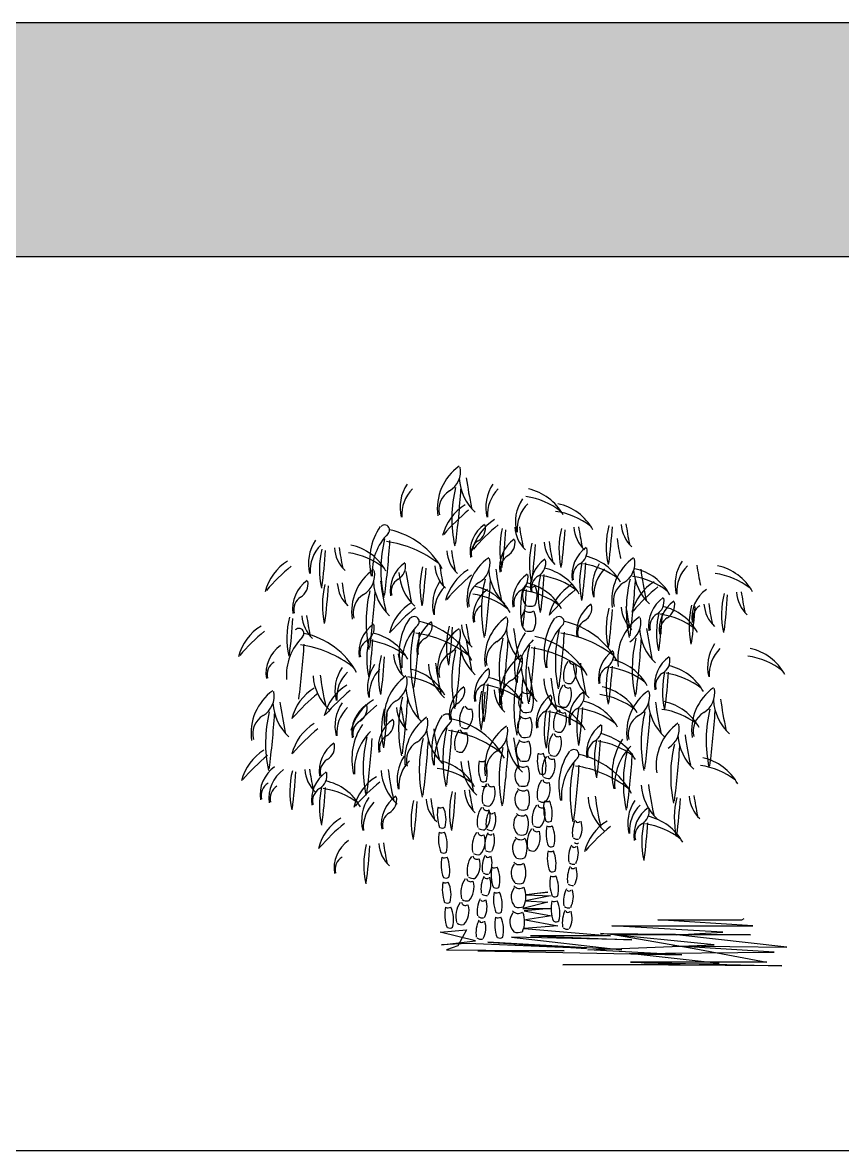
# Model space of a CAD drawing. Header units: millimetres. Extents: x 284148 to 331264, y 78716 to 101523.
# Drawn here: x 291527 to 295200, y 96471 to 101523 of the extents above; entities that cross this region are included whole.
import ezdxf

# ---------------------------------------------------------------- set-up
doc = ezdxf.new("R2010")
doc.units = ezdxf.units.MM
doc.layers.add('www.cad-blocks.net', color=7, linetype='Continuous')

# ---------------------------------------------------------------- blocks, each defined once
blk = doc.blocks.new('A$C17DC5837')
for p, q in [((1396.8, 313.4), (1284.7, 291)), ((1385.6, 330.2), (1290.3, 319)), ((1290.3, 319), (1396.8, 313.4)), ((1324, 324.6), (1385.6, 330.2)), ((1385.6, 285.4), (1273.5, 257.4)), ((1273.5, 257.4), (1396.8, 257.4)), ((1396.8, 257.4), (1279.1, 246.2)), ((1284.7, 291), (1385.6, 285.4)), ((1279.1, 246.2), (1402.4, 223.9)), ((1402.4, 223.9), (1284.7, 207.1)), ((1284.7, 207.1), (1430.4, 179.1)), ((2304.2, 179.1), (1878.5, 207.1)), ((1878.5, 207.1), (2253.8, 207.1)), ((2253.8, 207.1), (2265, 212.7)), ((903.8, 151.1), (1021.5, 162.3)), ((1021.5, 162.3), (982.3, 89.5)), ((1430.4, 179.1), (1279.1, 167.9)), ((1279.1, 167.9), (1665.7, 134.3)), ((2169.8, 151.1), (1671.3, 179.1)), ((1671.3, 179.1), (2304.2, 179.1)), ((1060.7, 111.9), (903.8, 151.1)), ((909.4, 95.1), (1060.7, 111.9)), ((1716.1, 72.8), (1116.7, 106.3)), ((1116.7, 106.3), (1559.2, 78.4)), ((1760.9, 117.5), (1223.1, 128.7)), ((1223.1, 128.7), (1716.1, 72.8)), ((1665.7, 134.3), (1307.2, 134.3)), ((1307.2, 134.3), (1760.9, 117.5)), ((2130.6, 95.1), (1620.8, 145.5)), ((1620.8, 145.5), (2293, 139.9)), ((2293, 139.9), (1688.1, 139.9)), ((1688.1, 139.9), (2041, 78.4)), ((1962.5, 139.9), (2169.8, 151.1)), ((2455.5, 83.9), (1962.5, 139.9)), ((1027.1, 100.7), (909.4, 95.1)), ((982.3, 89.5), (931.8, 72.8)), ((931.8, 72.8), (1458.4, 67.2)), ((1559.2, 78.4), (1027.1, 100.7)), ((1458.4, 67.2), (1071.9, 67.2)), ((1071.9, 67.2), (1984.9, 50.4)), ((1564.8, 72.8), (2130.6, 95.1)), ((1984.9, 50.4), (1564.8, 72.8)), ((1749.7, 56), (2399.5, 61.6)), ((2153, 11.2), (1749.7, 56)), ((2399.5, 61.6), (1945.7, 89.5)), ((1945.7, 89.5), (2455.5, 83.9)), ((2041, 78.4), (2365.8, 16.8)), ((1452.8, 5.6), (2153, 11.2)), ((1671.3, 5.6), (1452.8, 5.6)), ((2433.1, 0), (1671.3, 5.6)), ((2365.8, 16.8), (1755.3, 16.8)), ((1755.3, 16.8), (2433.1, 0))]:
    blk.add_line(p, q)
for centre, radius, start, end in [((1122.2, 2049.1), 231.9, 125.3456, 188.2197), ((892.4, 2214.4), 101.7, 300.7763, 11.2603), ((1214.1, 2197.5), 226.5, 183.7397, 226.9927), ((3122.2, 2488.4), 2123.9, 188.1677, 191.866), ((910.4, 2053.3), 187.1, 146.1456, 193.5871), ((895, 2020.3), 164.2, 135.0259, 183.8279), ((993.5, 2044.6), 96.1, 120.7763, 194.8548), ((1541.2, 2003.3), 585.9, 166.2094, 192.0529), ((-2889.1, 2387.1), 3893.3, 352.6476, 356.2874), ((1294.5, 2053.3), 187.1, 146.1456, 193.5871), ((1279.1, 2020.3), 164.2, 135.0259, 183.8279), ((1247.7, 1905.7), 236.1, 28.934, 77.6873), ((1426.9, 1987.1), 187.1, 146.1456, 193.5871), ((1241.5, 1775.9), 329.3, 52.122, 81.9876), ((1131.3, 1873.9), 223.8, 121.4295, 166.2048), ((1634.8, 1310.1), 948.5, 129.5844, 138.9833), ((1411.5, 1954.1), 164.2, 135.0259, 183.8279), ((1374, 1709.7), 329.3, 52.122, 81.9876), ((1380.1, 1839.5), 236.1, 28.934, 77.6873), ((654.3, 1952.4), 22.5, 315.0259, 135.0259), ((1191.4, 1851.5), 154.6, 125.3456, 188.2197), ((1263.7, 1807.7), 223.8, 121.4295, 166.2048), ((1767.3, 1244), 948.5, 129.5844, 138.9833), ((1038.2, 1961.7), 67.8, 300.7763, 11.2603), ((2037.6, 1879.2), 390.6, 166.2094, 192.0529), ((1864.6, 1987.4), 151, 183.7397, 226.9927), ((3136.6, 2181.4), 1415.9, 188.1677, 191.866), ((867.5, 1811.9), 280.7, 146.1456, 193.5871), ((844.5, 1762.4), 246.3, 135.0259, 183.8279), ((602.6, 1606.4), 354.2, 28.934, 77.6873), ((1560.8, 1865.9), 390.6, 166.2094, 192.0529), ((-1392.8, 2121.8), 2595.6, 352.6476, 356.2874), ((1387.8, 1974.2), 151, 183.7397, 226.9927), ((2659.8, 2168.1), 1415.9, 188.1677, 191.866), ((1825.7, 1865.9), 390.6, 166.2094, 192.0529), ((-1127.9, 2121.8), 2595.6, 352.6476, 356.2874), ((1652.7, 1974.2), 151, 183.7397, 226.9927), ((2924.7, 2168.1), 1415.9, 188.1677, 191.866), ((-915.9, 2135.1), 2595.6, 352.6476, 356.2874), ((499.8, 1801.9), 187.1, 146.1456, 193.5871), ((484.4, 1768.9), 164.2, 135.0259, 183.8279), ((579.8, 1881.6), 151, 183.7397, 226.9927), ((1851.9, 2075.5), 1415.9, 188.1677, 191.866), ((453, 1654.3), 236.1, 28.934, 77.6873), ((1223.3, 1773.1), 585.9, 166.2094, 192.0529), ((-3207, 2156.9), 3893.3, 352.6476, 356.2874), ((593.4, 1411.7), 494, 52.122, 81.9876), ((1105.6, 1848.4), 64.1, 120.7763, 194.8548), ((1323.9, 1785.3), 154.6, 125.3456, 188.2197), ((1170.6, 1895.5), 67.8, 300.7763, 11.2603), ((1693.3, 1799.8), 390.6, 166.2094, 192.0529), ((-1260.3, 2055.7), 2595.6, 352.6476, 356.2874), ((1520.2, 1908), 151, 183.7397, 226.9927), ((2792.3, 2102), 1415.9, 188.1677, 191.866), ((1647.1, 1748.2), 154.6, 125.3456, 188.2197), ((1493.8, 1858.5), 67.8, 300.7763, 11.2603), ((3096.9, 2115.2), 1415.9, 188.1677, 191.866), ((752.9, 1773.3), 390.6, 166.2094, 192.0529), ((-2200.7, 2029.2), 2595.6, 352.6476, 356.2874), ((446.8, 1524.4), 329.3, 52.122, 81.9876), ((1083.1, 1868.3), 151, 183.7397, 226.9927), ((2355.2, 2062.3), 1415.9, 188.1677, 191.866), ((1254.7, 1638.9), 231.9, 125.3456, 188.2197), ((1024.8, 1804.2), 101.7, 300.7763, 11.2603), ((1238.1, 1782.3), 64.1, 120.7763, 194.8548), ((1461.6, 1695.3), 154.6, 125.3456, 188.2197), ((1308.4, 1805.5), 67.8, 300.7763, 11.2603), ((1504.6, 1604), 236.1, 28.934, 77.6873), ((1903.7, 1638.9), 231.9, 125.3456, 188.2197), ((1673.8, 1804.2), 101.7, 300.7763, 11.2603), ((336.6, 1622.5), 223.8, 121.4295, 166.2048), ((840.1, 1058.7), 948.5, 129.5844, 138.9833), ((738.1, 1585.9), 231.9, 125.3456, 188.2197), ((508.3, 1751.3), 101.7, 300.7763, 11.2603), ((833.8, 1679.4), 154.6, 125.3456, 188.2197), ((680.6, 1789.7), 67.8, 300.7763, 11.2603), ((1203.2, 1693.9), 390.6, 166.2094, 192.0529), ((-1750.4, 1949.8), 2595.6, 352.6476, 356.2874), ((1030.2, 1802.2), 151, 183.7397, 226.9927), ((2302.2, 1996.1), 1415.9, 188.1677, 191.866), ((1144.5, 1582.8), 223.8, 121.4295, 166.2048), ((1346.6, 1787.2), 226.5, 183.7397, 226.9927), ((3254.6, 2078.2), 2123.9, 188.1677, 191.866), ((1319.2, 1551), 236.1, 28.934, 77.6873), ((1561.3, 1745.2), 64.1, 120.7763, 194.8548), ((1918.4, 1717.7), 390.6, 166.2094, 192.0529), ((-1035.1, 1973.6), 2595.6, 352.6476, 356.2874), ((1498.5, 1474.1), 329.3, 52.122, 81.9876), ((1771.3, 1696), 187.1, 146.1456, 193.5871), ((1755.9, 1663), 164.2, 135.0259, 183.8279), ((1995.6, 1787.2), 226.5, 183.7397, 226.9927), ((1724.5, 1548.4), 236.1, 28.934, 77.6873), ((3903.6, 2078.2), 2123.9, 188.1677, 191.866), ((2142.2, 1709.2), 187.1, 146.1456, 193.5871), ((2126.8, 1676.2), 164.2, 135.0259, 183.8279), ((3454.5, 1996.1), 1415.9, 188.1677, 191.866), ((2095.4, 1561.6), 236.1, 28.934, 77.6873), ((396.7, 1600), 154.6, 125.3456, 188.2197), ((243.5, 1710.3), 67.8, 300.7763, 11.2603), ((830, 1734.3), 226.5, 183.7397, 226.9927), ((2738.1, 2025.2), 2123.9, 188.1677, 191.866), ((748, 1676.4), 64.1, 120.7763, 194.8548), ((943.9, 1776.6), 226.5, 183.7397, 226.9927), ((2852, 2067.6), 2123.9, 188.1677, 191.866), ((1056.1, 1616.6), 187.1, 146.1456, 193.5871), ((1648.1, 1019), 948.5, 129.5844, 138.9833), ((1673.7, 1593.1), 585.9, 166.2094, 192.0529), ((-2756.7, 1976.9), 3893.3, 352.6476, 356.2874), ((1382.2, 1629.1), 154.6, 125.3456, 188.2197), ((1228.9, 1739.4), 67.8, 300.7763, 11.2603), ((1375.8, 1692.3), 64.1, 120.7763, 194.8548), ((1733, 1664.8), 390.6, 166.2094, 192.0529), ((-1220.6, 1920.7), 2595.6, 352.6476, 356.2874), ((1313, 1421.2), 329.3, 52.122, 81.9876), ((2322.7, 1593.1), 585.9, 166.2094, 192.0529), ((-2107.7, 1976.9), 3893.3, 352.6476, 356.2874), ((1979, 1529.9), 223.8, 121.4295, 166.2048), ((1718.3, 1418.6), 329.3, 52.122, 81.9876), ((2089.2, 1431.8), 329.3, 52.122, 81.9876), ((766.1, 1614.5), 390.6, 166.2094, 192.0529), ((-2187.5, 1870.4), 2595.6, 352.6476, 356.2874), ((593.1, 1722.8), 151, 183.7397, 226.9927), ((1865.1, 1916.7), 1415.9, 188.1677, 191.866), ((1157.1, 1540.2), 585.9, 166.2094, 192.0529), ((-3273.2, 1924), 3893.3, 352.6476, 356.2874), ((1040.7, 1583.6), 164.2, 135.0259, 183.8279), ((1126, 1634.3), 96.1, 120.7763, 194.8548), ((1204.7, 1560.3), 154.6, 125.3456, 188.2197), ((1009.3, 1469), 236.1, 28.934, 77.6873), ((1296.4, 1626.1), 64.1, 120.7763, 194.8548), ((1653.5, 1598.6), 390.6, 166.2094, 192.0529), ((1336.7, 1658.4), 65.5, 142.1506, 222.6256), ((-1300, 1854.5), 2595.6, 352.6476, 356.2874), ((1233.6, 1355), 329.3, 52.122, 81.9876), ((1308.2, 1728.7), 32.8, 221.9354, 305.7353), ((1239.7, 1484.9), 236.1, 28.934, 77.6873), ((1230.9, 1659.6), 106.6, 334.6973, 22.1611), ((1608.1, 1516.6), 223.8, 121.4295, 166.2048), ((2111.7, 952.8), 948.5, 129.5844, 138.9833), ((1775, 1634.3), 96.1, 120.7763, 194.8548), ((2482.5, 966.1), 948.5, 129.5844, 138.9833), ((2184.8, 1560.3), 154.6, 125.3456, 188.2197), ((2554.2, 1574.8), 390.6, 166.2094, 192.0529), ((2381.2, 1683.1), 151, 183.7397, 226.9927), ((3653.2, 1877), 1415.9, 188.1677, 191.866), ((310.9, 1597), 64.1, 120.7763, 194.8548), ((609.4, 1581.4), 96.1, 120.7763, 194.8548), ((892.9, 1437.2), 223.8, 121.4295, 166.2048), ((1003.1, 1339.2), 329.3, 52.122, 81.9876), ((1668.3, 1494.2), 154.6, 125.3456, 188.2197), ((1515, 1604.4), 67.8, 300.7763, 11.2603), ((1991.4, 1523.3), 154.6, 125.3456, 188.2197), ((1838.2, 1633.5), 67.8, 300.7763, 11.2603), ((2039.1, 1507.4), 154.6, 125.3456, 188.2197), ((1885.9, 1617.6), 67.8, 300.7763, 11.2603), ((2235.5, 1630.1), 151, 183.7397, 226.9927), ((3507.5, 1824.1), 1415.9, 188.1677, 191.866), ((-399.4, 1830.7), 2595.6, 352.6476, 356.2874), ((434.1, 1577.2), 151, 183.7397, 226.9927), ((1706.2, 1771.2), 1415.9, 188.1677, 191.866), ((1396.4, 873.4), 948.5, 129.5844, 138.9833), ((1118.9, 1557.3), 64.1, 120.7763, 194.8548), ((1331.1, 1546.5), 65.5, 142.1506, 222.6256), ((1302.6, 1616.8), 32.8, 221.9354, 305.7353), ((1306.1, 1668.2), 57.7, 253.4274, 290.2645), ((1225.3, 1547.6), 106.6, 334.6973, 22.1611), ((2037.6, 1508.6), 390.6, 166.2094, 192.0529), ((-915.9, 1764.5), 2595.6, 352.6476, 356.2874), ((1864.6, 1616.9), 151, 183.7397, 226.9927), ((3136.6, 1810.8), 1415.9, 188.1677, 191.866), ((1905.6, 1520.2), 64.1, 120.7763, 194.8548), ((2262.8, 1492.8), 390.6, 166.2094, 192.0529), ((-690.8, 1748.6), 2595.6, 352.6476, 356.2874), ((1842.8, 1249.2), 329.3, 52.122, 81.9876), ((1849, 1379), 236.1, 28.934, 77.6873), ((2408.5, 1521.9), 390.6, 166.2094, 192.0529), ((-545.1, 1777.8), 2595.6, 352.6476, 356.2874), ((2099, 1557.3), 64.1, 120.7763, 194.8548), ((217.4, 1331.4), 223.8, 121.4295, 166.2048), ((607.2, 1468.9), 390.6, 166.2094, 192.0529), ((-2346.4, 1724.8), 2595.6, 352.6476, 356.2874), ((693.4, 1404.2), 154.6, 125.3456, 188.2197), ((540.2, 1514.4), 67.8, 300.7763, 11.2603), ((1000, 1401.7), 280.7, 146.1456, 193.5871), ((976.9, 1352.2), 246.3, 135.0259, 183.8279), ((786.8, 1542.2), 22.5, 315.0259, 135.0259), ((953, 1414.8), 154.6, 125.3456, 188.2197), ((735.1, 1196.2), 354.2, 28.934, 77.6873), ((799.8, 1525), 67.8, 300.7763, 11.2603), ((1322.4, 1429.2), 390.6, 166.2094, 192.0529), ((-1631.2, 1685.1), 2595.6, 352.6476, 356.2874), ((1149.4, 1537.5), 151, 183.7397, 226.9927), ((2421.4, 1731.5), 1415.9, 188.1677, 191.866), ((1334.2, 1374.2), 231.9, 125.3456, 188.2197), ((1104.3, 1539.6), 101.7, 300.7763, 11.2603), ((1649, 1401.7), 280.7, 146.1456, 193.5871), ((1625.9, 1352.2), 246.3, 135.0259, 183.8279), ((1435.8, 1542.2), 22.5, 315.0259, 135.0259), ((1384.1, 1196.2), 354.2, 28.934, 77.6873), ((1582.5, 1491.1), 64.1, 120.7763, 194.8548), ((1930.2, 1374.2), 231.9, 125.3456, 188.2197), ((1700.3, 1539.6), 101.7, 300.7763, 11.2603), ((1953.3, 1504.4), 64.1, 120.7763, 194.8548), ((720.9, 767.6), 948.5, 129.5844, 138.9833), ((460.4, 1299.3), 246.3, 135.0259, 183.8279), ((270.2, 1489.3), 22.5, 315.0259, 135.0259), ((218.5, 1143.2), 354.2, 28.934, 77.6873), ((964.8, 1373.7), 390.6, 166.2094, 192.0529), ((551, 1259.9), 236.1, 28.934, 77.6873), ((1355.8, 1362.8), 585.9, 166.2094, 192.0529), ((-3074.6, 1746.7), 3893.3, 352.6476, 356.2874), ((725.9, 1001.4), 494, 52.122, 81.9876), ((867.2, 1411.7), 64.1, 120.7763, 194.8548), ((1122.2, 1321.3), 231.9, 125.3456, 188.2197), ((892.4, 1486.6), 101.7, 300.7763, 11.2603), ((1753.1, 1328.4), 585.9, 166.2094, 192.0529), ((1426, 1522.6), 226.5, 183.7397, 226.9927), ((3334.1, 1813.5), 2123.9, 188.1677, 191.866), ((1516.6, 1335.5), 280.7, 146.1456, 193.5871), ((1300.5, 1556.2), 57.7, 253.4274, 290.2645), ((1251.6, 1130), 354.2, 28.934, 77.6873), ((2004.8, 1362.8), 585.9, 166.2094, 192.0529), ((-2425.6, 1746.7), 3893.3, 352.6476, 356.2874), ((1374.9, 1001.4), 494, 52.122, 81.9876), ((2349.2, 1328.4), 585.9, 166.2094, 192.0529), ((2022, 1522.6), 226.5, 183.7397, 226.9927), ((3930.1, 1813.5), 2123.9, 188.1677, 191.866), ((277.5, 1308.9), 154.6, 125.3456, 188.2197), ((-3591.1, 1693.7), 3893.3, 352.6476, 356.2874), ((209.3, 948.5), 494, 52.122, 81.9876), ((607.6, 1401.2), 64.1, 120.7763, 194.8548), ((-1988.8, 1629.5), 2595.6, 352.6476, 356.2874), ((544.8, 1130.1), 329.3, 52.122, 81.9876), ((1541.2, 1275.5), 585.9, 166.2094, 192.0529), ((1214.1, 1469.6), 226.5, 183.7397, 226.9927), ((3122.2, 1760.6), 2123.9, 188.1677, 191.866), ((1205.5, 1369.7), 96.1, 120.7763, 194.8548), ((-2677.2, 1712.3), 3893.3, 352.6476, 356.2874), ((1493.5, 1286), 246.3, 135.0259, 183.8279), ((1872.3, 1296.7), 585.9, 166.2094, 192.0529), ((-2558, 1680.5), 3893.3, 352.6476, 356.2874), ((1242.4, 935.3), 494, 52.122, 81.9876), ((-2081.2, 1712.3), 3893.3, 352.6476, 356.2874), ((2287.9, 1338.7), 187.1, 146.1456, 193.5871), ((2272.5, 1305.7), 164.2, 135.0259, 183.8279), ((2241, 1191.1), 236.1, 28.934, 77.6873), ((1017.8, 1296.9), 390.6, 166.2094, 192.0529), ((-1935.8, 1552.8), 2595.6, 352.6476, 356.2874), ((844.7, 1405.2), 151, 183.7397, 226.9927), ((2116.8, 1599.1), 1415.9, 188.1677, 191.866), ((993.5, 1316.7), 96.1, 120.7763, 194.8548), ((-2889.1, 1659.3), 3893.3, 352.6476, 356.2874), ((1400.4, 1202.2), 231.9, 125.3456, 188.2197), ((1170.5, 1367.5), 101.7, 300.7763, 11.2603), ((1498.6, 1369.5), 18.5, 190.5122, 298.4081), ((1766.3, 1285.1), 154.6, 125.3456, 188.2197), ((1613, 1395.3), 67.8, 300.7763, 11.2603), ((1623.8, 1140.8), 236.1, 28.934, 77.6873), ((2017.9, 1258.6), 154.6, 125.3456, 188.2197), ((1864.7, 1368.8), 67.8, 300.7763, 11.2603), ((2234.9, 1061.3), 329.3, 52.122, 81.9876), ((191.7, 1305.9), 64.1, 120.7763, 194.8548), ((619, 1232.8), 187.1, 146.1456, 193.5871), ((603.6, 1199.8), 164.2, 135.0259, 183.8279), ((764.7, 1246.1), 187.1, 146.1456, 193.5871), ((749.3, 1213.1), 164.2, 135.0259, 183.8279), ((717.9, 1098.5), 236.1, 28.934, 77.6873), ((1076.4, 1366.4), 226.5, 183.7397, 226.9927), ((2984.4, 1657.4), 2123.9, 188.1677, 191.866), ((1210, 1205.7), 154.6, 125.3456, 188.2197), ((1056.7, 1315.9), 67.8, 300.7763, 11.2603), ((1492.2, 1350.5), 226.5, 183.7397, 226.9927), ((3400.3, 1641.5), 2123.9, 188.1677, 191.866), ((1564.8, 1300.9), 110, 145.1721, 193.9345), ((1424.4, 1325.3), 89.8, 317.8447, 18.049), ((1725.4, 1366.4), 226.5, 183.7397, 226.9927), ((3633.4, 1657.4), 2123.9, 188.1677, 191.866), ((1680.5, 1282.1), 64.1, 120.7763, 194.8548), ((2037.6, 1254.6), 390.6, 166.2094, 192.0529), ((-915.9, 1510.5), 2595.6, 352.6476, 356.2874), ((1617.7, 1011), 329.3, 52.122, 81.9876), ((2289.3, 1228.1), 390.6, 166.2094, 192.0529), ((-664.3, 1484), 2595.6, 352.6476, 356.2874), ((1875.5, 1114.3), 236.1, 28.934, 77.6873), ((559.8, 1313.5), 226.5, 183.7397, 226.9927), ((2467.9, 1604.4), 2123.9, 188.1677, 191.866), ((883.8, 1109.6), 231.9, 125.3456, 188.2197), ((653.9, 1274.9), 101.7, 300.7763, 11.2603), ((711.7, 968.6), 329.3, 52.122, 81.9876), ((1481.3, 1175.2), 390.6, 166.2094, 192.0529), ((-1472.2, 1431.1), 2595.6, 352.6476, 356.2874), ((1067.5, 1061.4), 236.1, 28.934, 77.6873), ((1271.7, 1197.6), 96.1, 120.7763, 194.8548), ((1819.4, 1156.4), 585.9, 166.2094, 192.0529), ((-2611, 1540.2), 3893.3, 352.6476, 356.2874), ((1592.9, 1300.3), 226.5, 183.7397, 226.9927), ((3501, 1591.2), 2123.9, 188.1677, 191.866), ((1483.7, 1306.5), 41.9, 238.1094, 278.3747), ((1932.1, 1255.6), 64.1, 120.7763, 194.8548), ((1869.3, 984.5), 329.3, 52.122, 81.9876), ((287.8, 1043.4), 231.9, 125.3456, 188.2197), ((57.9, 1208.7), 101.7, 300.7763, 11.2603), ((455.8, 1053.5), 223.8, 121.4295, 166.2048), ((959.3, 489.7), 948.5, 129.5844, 138.9833), ((601.5, 1066.7), 223.8, 121.4295, 166.2048), ((1105, 502.9), 948.5, 129.5844, 138.9833), ((975.7, 1257.9), 226.5, 183.7397, 226.9927), ((2883.8, 1548.8), 2123.9, 188.1677, 191.866), ((1098.7, 1123.6), 154.6, 125.3456, 188.2197), ((945.5, 1233.9), 67.8, 300.7763, 11.2603), ((1124.2, 1202.7), 64.1, 120.7763, 194.8548), ((1468.1, 1138.1), 390.6, 166.2094, 192.0529), ((-1485.5, 1394), 2595.6, 352.6476, 356.2874), ((1061.4, 931.6), 329.3, 52.122, 81.9876), ((1295.1, 1246.4), 151, 183.7397, 226.9927), ((2567.1, 1440.3), 1415.9, 188.1677, 191.866), ((1319.9, 1182.7), 65.5, 142.1506, 222.6256), ((1291.3, 1253), 32.8, 221.9354, 305.7353), ((1214.1, 1183.9), 106.6, 334.6973, 22.1611), ((1488.1, 1086.6), 154.6, 125.3456, 188.2197), ((1542.4, 1194.6), 110, 145.1721, 193.9345), ((1476.2, 1263.2), 18.5, 190.5122, 298.4081), ((1401.9, 1219), 89.8, 317.8447, 18.049), ((1633.8, 1099.8), 154.6, 125.3456, 188.2197), ((1480.6, 1210.1), 67.8, 300.7763, 11.2603), ((1572.6, 889.2), 329.3, 52.122, 81.9876), ((1578.8, 1019.1), 236.1, 28.934, 77.6873), ((1969.9, 1043.4), 231.9, 125.3456, 188.2197), ((1740, 1208.7), 101.7, 300.7763, 11.2603), ((2261.3, 1056.6), 231.9, 125.3456, 188.2197), ((2031.4, 1222), 101.7, 300.7763, 11.2603), ((379.7, 1191.7), 226.5, 183.7397, 226.9927), ((2287.7, 1482.7), 2123.9, 188.1677, 191.866), ((619, 1074), 187.1, 146.1456, 193.5871), ((720.7, 1000.5), 223.8, 121.4295, 166.2048), ((661.6, 1044.2), 154.6, 125.3456, 188.2197), ((1224.2, 436.7), 948.5, 129.5844, 138.9833), ((508.4, 1154.5), 67.8, 300.7763, 11.2603), ((755.1, 1105), 96.1, 120.7763, 194.8548), ((1302.8, 1063.8), 585.9, 166.2094, 192.0529), ((-3127.6, 1447.6), 3893.3, 352.6476, 356.2874), ((1012.9, 1120.6), 64.1, 120.7763, 194.8548), ((1099.8, 1099.5), 110, 145.1721, 193.9345), ((1033.7, 1168), 18.5, 190.5122, 298.4081), ((1334.9, 1196.8), 67.8, 300.7763, 11.2603), ((1345.7, 942.3), 236.1, 28.934, 77.6873), ((1461.3, 1200.2), 41.9, 238.1094, 278.3747), ((1905.2, 1069.3), 390.6, 166.2094, 192.0529), ((1491.4, 955.5), 236.1, 28.934, 77.6873), ((2061.8, 1191.7), 226.5, 183.7397, 226.9927), ((3969.9, 1482.7), 2123.9, 188.1677, 191.866), ((1856.9, 952.9), 236.1, 28.934, 77.6873), ((2353.2, 1205), 226.5, 183.7397, 226.9927), ((4261.3, 1495.9), 2123.9, 188.1677, 191.866), ((159.1, 1038.8), 96.1, 120.7763, 194.8548), ((706.8, 997.6), 585.9, 166.2094, 192.0529), ((-3723.6, 1381.4), 3893.3, 352.6476, 356.2874), ((603.6, 1041), 164.2, 135.0259, 183.8279), ((1031, 1058.7), 390.6, 166.2094, 192.0529), ((-1922.6, 1314.6), 2595.6, 352.6476, 356.2874), ((858, 1167), 151, 183.7397, 226.9927), ((2130, 1360.9), 1415.9, 188.1677, 191.866), ((976.5, 924.3), 231.9, 125.3456, 188.2197), ((1145.7, 965), 280.7, 146.1456, 193.5871), ((932.5, 1105.5), 22.5, 315.0259, 135.0259), ((959.4, 1123.9), 89.8, 317.8447, 18.049), ((1285.7, 1141.1), 32.8, 221.9354, 305.7353), ((1289.3, 1192.5), 57.7, 253.4274, 290.2645), ((1208.5, 1071.9), 106.6, 334.6973, 22.1611), ((1402.3, 1083.6), 64.1, 120.7763, 194.8548), ((1759.5, 1056.1), 390.6, 166.2094, 192.0529), ((-1194.1, 1312), 2595.6, 352.6476, 356.2874), ((1339.5, 812.5), 329.3, 52.122, 81.9876), ((1520, 1082.7), 110, 145.1721, 193.9345), ((1453.8, 1151.2), 18.5, 190.5122, 298.4081), ((1379.5, 1107.1), 89.8, 317.8447, 18.049), ((1548, 1096.8), 64.1, 120.7763, 194.8548), ((-1048.4, 1325.2), 2595.6, 352.6476, 356.2874), ((1485.2, 825.7), 329.3, 52.122, 81.9876), ((1841.2, 1038.8), 96.1, 120.7763, 194.8548), ((2388.9, 997.6), 585.9, 166.2094, 192.0529), ((-2041.5, 1381.4), 3893.3, 352.6476, 356.2874), ((1850.8, 823.1), 329.3, 52.122, 81.9876), ((2132.6, 1052.1), 96.1, 120.7763, 194.8548), ((2680.3, 1010.8), 585.9, 166.2094, 192.0529), ((-1750.1, 1394.7), 3893.3, 352.6476, 356.2874), ((455.8, 894.7), 223.8, 121.4295, 166.2048), ((959.3, 330.9), 948.5, 129.5844, 138.9833), ((788.1, 925.3), 280.7, 146.1456, 193.5871), ((575.8, 1041.2), 64.1, 120.7763, 194.8548), ((780.8, 978.1), 154.6, 125.3456, 188.2197), ((627.6, 1088.3), 67.8, 300.7763, 11.2603), ((746.7, 1089.6), 101.7, 300.7763, 11.2603), ((2976.5, 1363.6), 2123.9, 188.1677, 191.866), ((1122.6, 915.5), 246.3, 135.0259, 183.8279), ((1501.5, 926.1), 585.9, 166.2094, 192.0529), ((880.8, 759.5), 354.2, 28.934, 77.6873), ((1018.7, 1105), 41.9, 238.1094, 278.3747), ((1334.2, 884.6), 231.9, 125.3456, 188.2197), ((1104.3, 1049.9), 101.7, 300.7763, 11.2603), ((1314.3, 1070.8), 65.5, 142.1506, 222.6256), ((1713.3, 954.3), 154.6, 125.3456, 188.2197), ((1560, 1064.5), 67.8, 300.7763, 11.2603), ((2102.4, 897.8), 231.9, 125.3456, 188.2197), ((1872.5, 1063.2), 101.7, 300.7763, 11.2603), ((765, 875.8), 246.3, 135.0259, 183.8279), ((1143.9, 886.4), 585.9, 166.2094, 192.0529), ((-3286.5, 1270.3), 3893.3, 352.6476, 356.2874), ((695, 975), 64.1, 120.7763, 194.8548), ((1395.5, 878.5), 585.9, 166.2094, 192.0529), ((1068.4, 1072.6), 226.5, 183.7397, 226.9927), ((-2928.9, 1310), 3893.3, 352.6476, 356.2874), ((871.5, 564.7), 494, 52.122, 81.9876), ((1077.4, 993.1), 110, 145.1721, 193.9345), ((1011.3, 1061.7), 18.5, 190.5122, 298.4081), ((937, 1017.5), 89.8, 317.8447, 18.049), ((1426, 1032.9), 226.5, 183.7397, 226.9927), ((3334.1, 1323.9), 2123.9, 188.1677, 191.866), ((1280.1, 1034.8), 32.8, 221.9354, 305.7353), ((1283.7, 1080.5), 57.7, 253.4274, 290.2645), ((1497.6, 976.3), 110, 145.1721, 193.9345), ((1431.4, 1044.9), 18.5, 190.5122, 298.4081), ((1438.9, 1088.2), 41.9, 238.1094, 278.3747), ((1357.1, 1000.8), 89.8, 317.8447, 18.049), ((1984.7, 923.7), 390.6, 166.2094, 192.0529), ((-968.9, 1179.6), 2595.6, 352.6476, 356.2874), ((1570.8, 810), 236.1, 28.934, 77.6873), ((1953.6, 859.2), 280.7, 146.1456, 193.5871), ((2194.2, 1046.2), 226.5, 183.7397, 226.9927), ((4102.3, 1337.1), 2123.9, 188.1677, 191.866), ((230.6, 775.6), 223.8, 121.4295, 166.2048), ((515.9, 872.2), 154.6, 125.3456, 188.2197), ((362.7, 982.4), 67.8, 300.7763, 11.2603), ((847.8, 919.7), 96.1, 120.7763, 194.8548), ((-3034.8, 1262.3), 3893.3, 352.6476, 356.2874), ((996.3, 998.7), 41.9, 238.1094, 278.3747), ((1205.5, 880), 96.1, 120.7763, 194.8548), ((1753.1, 838.8), 585.9, 166.2094, 192.0529), ((-2677.2, 1222.6), 3893.3, 352.6476, 356.2874), ((1308.7, 964.4), 65.5, 142.1506, 222.6256), ((1202.9, 965.6), 106.6, 334.6973, 22.1611), ((1715.2, 806.2), 280.7, 146.1456, 193.5871), ((1502, 946.7), 22.5, 315.0259, 135.0259), ((1627.5, 951.2), 64.1, 120.7763, 194.8548), ((1564.7, 680.2), 329.3, 52.122, 81.9876), ((1930.6, 809.7), 246.3, 135.0259, 183.8279), ((2309.4, 820.3), 585.9, 166.2094, 192.0529), ((2521.4, 852), 585.9, 166.2094, 192.0529), ((-1909, 1235.9), 3893.3, 352.6476, 356.2874), ((734.2, 211.8), 948.5, 129.5844, 138.9833), ((430.1, 869.2), 64.1, 120.7763, 194.8548), ((897.1, 835.8), 187.1, 146.1456, 193.5871), ((881.7, 802.8), 164.2, 135.0259, 183.8279), ((850.3, 688.2), 236.1, 28.934, 77.6873), ((1222, 929.7), 226.5, 183.7397, 226.9927), ((3130.1, 1220.7), 2123.9, 188.1677, 191.866), ((1237.9, 884.8), 163, 168.0203, 200.785), ((1089.2, 940.1), 25, 244.8117, 300.9079), ((972.4, 861.2), 141.7, 346.5042, 23.894), ((1278.1, 974.2), 57.7, 253.4274, 290.2645), ((1501.2, 918.4), 163, 168.0203, 200.785), ((1352.4, 973.7), 25, 244.8117, 300.9079), ((1469.5, 875.6), 110, 145.1721, 193.9345), ((1235.7, 894.8), 141.7, 346.5042, 23.894), ((1403.4, 944.2), 18.5, 190.5122, 298.4081), ((1416.5, 981.9), 41.9, 238.1094, 278.3747), ((1329.1, 900), 89.8, 317.8447, 18.049), ((1692.2, 756.7), 246.3, 135.0259, 183.8279), ((1450.3, 600.7), 354.2, 28.934, 77.6873), ((-2120.9, 1204.1), 3893.3, 352.6476, 356.2874), ((2029.1, 701.5), 236.1, 28.934, 77.6873), ((251, 766.3), 154.6, 125.3456, 188.2197), ((290.8, 753.1), 154.6, 125.3456, 188.2197), ((620.4, 780.8), 390.6, 166.2094, 192.0529), ((-2333.2, 1036.7), 2595.6, 352.6476, 356.2874), ((447.4, 889.1), 151, 183.7397, 226.9927), ((1719.4, 1083), 1415.9, 188.1677, 191.866), ((481.5, 742.5), 154.6, 125.3456, 188.2197), ((328.2, 852.8), 67.8, 300.7763, 11.2603), ((864.4, 890), 226.5, 183.7397, 226.9927), ((2772.5, 1181), 2123.9, 188.1677, 191.866), ((844.2, 558.4), 329.3, 52.122, 81.9876), ((1303.1, 852.5), 65.5, 142.1506, 222.6256), ((1274.5, 922.8), 32.8, 221.9354, 305.7353), ((1197.3, 853.7), 106.6, 334.6973, 22.1611), ((1360.6, 883.5), 25.3, 245.1, 300.6196), ((2071, 767.3), 585.9, 166.2094, 192.0529), ((-2359.3, 1151.2), 3893.3, 352.6476, 356.2874), ((1441.1, 406), 494, 52.122, 81.9876), ((2023, 571.6), 329.3, 52.122, 81.9876), ((165.2, 763.3), 64.1, 120.7763, 194.8548), ((339.1, 598.3), 236.1, 28.934, 77.6873), ((733.9, 656.5), 223.8, 121.4295, 166.2048), ((1237.5, 92.7), 948.5, 129.5844, 138.9833), ((1097.4, 849.9), 25.3, 245.1, 300.6196), ((1200.7, 752.5), 110, 145.1721, 193.9345), ((1134.5, 821), 18.5, 190.5122, 298.4081), ((1447.1, 769.3), 110, 145.1721, 193.9345), ((1381, 837.8), 18.5, 190.5122, 298.4081), ((1388.4, 881.2), 41.9, 238.1094, 278.3747), ((1306.7, 793.7), 89.8, 317.8447, 18.049), ((2030, 823.9), 226.5, 183.7397, 226.9927), ((3938.1, 1114.8), 2123.9, 188.1677, 191.866), ((205, 750.1), 64.1, 120.7763, 194.8548), ((395.7, 739.5), 64.1, 120.7763, 194.8548), ((752.9, 712), 390.6, 166.2094, 192.0529), ((-2200.7, 967.9), 2595.6, 352.6476, 356.2874), ((332.9, 468.4), 329.3, 52.122, 81.9876), ((794.1, 634), 154.6, 125.3456, 188.2197), ((1335.6, 688.2), 390.6, 166.2094, 192.0529), ((-1617.9, 944.1), 2595.6, 352.6476, 356.2874), ((1162.6, 796.4), 151, 183.7397, 226.9927), ((2434.7, 990.4), 1415.9, 188.1677, 191.866), ((1100.4, 828.2), 25, 244.8117, 300.9079), ((1060.2, 776.9), 89.8, 317.8447, 18.049), ((1303.1, 746.2), 65.5, 142.1506, 222.6256), ((1274.5, 816.5), 32.8, 221.9354, 305.7353), ((1272.5, 862.3), 57.7, 253.4274, 290.2645), ((1197.3, 747.3), 106.6, 334.6973, 22.1611), ((3699.7, 1061.9), 2123.9, 188.1677, 191.866), ((2169.2, 770), 151, 183.7397, 226.9927), ((3441.3, 963.9), 1415.9, 188.1677, 191.866), ((738.2, 650.6), 187.1, 146.1456, 193.5871), ((722.8, 617.6), 164.2, 135.0259, 183.8279), ((640.8, 744.2), 67.8, 300.7763, 11.2603), ((1163.5, 648.5), 390.6, 166.2094, 192.0529), ((-1790.1, 904.4), 2595.6, 352.6476, 356.2874), ((990.4, 756.7), 151, 183.7397, 226.9927), ((2262.5, 950.7), 1415.9, 188.1677, 191.866), ((1053.1, 677.7), 163, 168.0203, 200.785), ((904.3, 733), 25, 244.8117, 300.9079), ((787.6, 654.1), 141.7, 346.5042, 23.894), ((1178.3, 646.2), 110, 145.1721, 193.9345), ((1112.1, 714.7), 18.5, 190.5122, 298.4081), ((1119.6, 758), 41.9, 238.1094, 278.3747), ((1424.7, 657.3), 110, 145.1721, 193.9345), ((1358.6, 725.9), 18.5, 190.5122, 298.4081), ((1366, 774.8), 41.9, 238.1094, 278.3747), ((1284.3, 681.8), 89.8, 317.8447, 18.049), ((1529.2, 705.7), 163, 168.0203, 200.785), ((1380.4, 761), 25, 244.8117, 300.9079), ((1263.7, 682.1), 141.7, 346.5042, 23.894), ((1791.6, 770.9), 226.5, 183.7397, 226.9927), ((1930.2, 637.3), 187.1, 146.1456, 193.5871), ((1914.9, 604.4), 164.2, 135.0259, 183.8279), ((1925.2, 583.7), 154.6, 125.3456, 188.2197), ((1772, 694), 67.8, 300.7763, 11.2603), ((2342.3, 661.7), 390.6, 166.2094, 192.0529), ((-611.3, 917.6), 2595.6, 352.6476, 356.2874), ((575, 471.2), 223.8, 121.4295, 166.2048), ((708.3, 631), 64.1, 120.7763, 194.8548), ((1037.8, 670.6), 89.8, 317.8447, 18.049), ((1234.2, 635.5), 125.9, 153.5107, 188.7121), ((1133.3, 693.1), 11.2, 214.1038, 318.275), ((1052.6, 656.9), 99.8, 331.5571, 18.1991), ((1297.5, 634.2), 65.5, 142.1506, 222.6256), ((1268.9, 704.6), 32.8, 221.9354, 305.7353), ((1272.5, 755.9), 57.7, 253.4274, 290.2645), ((1191.7, 635.4), 106.6, 334.6973, 22.1611), ((1782.8, 439.5), 236.1, 28.934, 77.6873), ((1078.5, -92.6), 948.5, 129.5844, 138.9833), ((912.5, 642.8), 25.3, 245.1, 300.6196), ((1097.2, 651.7), 41.9, 238.1094, 278.3747), ((1131.7, 640.3), 33.7, 234.4696, 278.7688), ((1402.3, 551), 110, 145.1721, 193.9345), ((1336.1, 619.6), 18.5, 190.5122, 298.4081), ((1343.6, 662.9), 41.9, 238.1094, 278.3747), ((1540.4, 593.8), 163, 168.0203, 200.785), ((1388.7, 670.8), 25.3, 245.1, 300.6196), ((1391.6, 649.1), 25, 244.8117, 300.9079), ((1274.9, 570.2), 141.7, 346.5042, 23.894), ((1620.7, 596.3), 125.9, 153.5107, 188.7121), ((1519.8, 653.9), 11.2, 214.1038, 318.275), ((1439.1, 617.7), 99.8, 331.5571, 18.1991), ((1767.1, 458), 223.8, 121.4295, 166.2048), ((2270.6, -105.8), 948.5, 129.5844, 138.9833), ((1839.4, 580.7), 64.1, 120.7763, 194.8548), ((2196.6, 553.2), 390.6, 166.2094, 192.0529), ((-757, 809.1), 2595.6, 352.6476, 356.2874), ((1776.6, 309.6), 329.3, 52.122, 81.9876), ((582.2, 435.5), 154.6, 125.3456, 188.2197), ((1058.7, 565.8), 163, 168.0203, 200.785), ((909.9, 621.1), 25, 244.8117, 300.9079), ((793.2, 542.2), 141.7, 346.5042, 23.894), ((1155.9, 534.2), 110, 145.1721, 193.9345), ((1089.7, 602.8), 18.5, 190.5122, 298.4081), ((1015.4, 558.6), 89.8, 317.8447, 18.049), ((1228.6, 540.3), 125.9, 153.5107, 188.7121), ((1127.7, 598), 11.2, 214.1038, 318.275), ((1047, 561.8), 99.8, 331.5571, 18.1991), ((1291.9, 527.9), 65.5, 142.1506, 222.6256), ((1263.3, 598.2), 32.8, 221.9354, 305.7353), ((1266.9, 644), 57.7, 253.4274, 290.2645), ((1186.1, 529.1), 106.6, 334.6973, 22.1611), ((1261.9, 575.4), 89.8, 317.8447, 18.049), ((1518.2, 601.1), 33.7, 234.4696, 278.7688), ((951.5, 450), 390.6, 166.2094, 192.0529), ((-2002, 705.9), 2595.6, 352.6476, 356.2874), ((778.5, 558.2), 151, 183.7397, 226.9927), ((2050.5, 752.2), 1415.9, 188.1677, 191.866), ((918.1, 530.9), 25.3, 245.1, 300.6196), ((1126.1, 545.1), 33.7, 234.4696, 278.7688), ((1321.2, 556.6), 41.9, 238.1094, 278.3747), ((1546, 481.8), 163, 168.0203, 200.785), ((1397.2, 537.1), 25, 244.8117, 300.9079), ((1399.9, 558.9), 25.3, 245.1, 300.6196), ((1280.5, 458.3), 141.7, 346.5042, 23.894), ((1603.9, 484.4), 125.9, 153.5107, 188.7121), ((1503, 542), 11.2, 214.1038, 318.275), ((1514.2, 558.8), 11.2, 214.1038, 318.275), ((1422.3, 505.8), 99.8, 331.5571, 18.1991), ((496.4, 432.5), 64.1, 120.7763, 194.8548), ((1069.9, 453.9), 163, 168.0203, 200.785), ((921.1, 509.2), 25, 244.8117, 300.9079), ((804.4, 430.3), 141.7, 346.5042, 23.894), ((1133.5, 427.9), 110, 145.1721, 193.9345), ((1067.3, 496.4), 18.5, 190.5122, 298.4081), ((1074.8, 539.8), 41.9, 238.1094, 278.3747), ((993, 452.3), 89.8, 317.8447, 18.049), ((1217.4, 439.6), 125.9, 153.5107, 188.7121), ((1116.5, 497.2), 11.2, 214.1038, 318.275), ((1035.8, 461), 99.8, 331.5571, 18.1991), ((1286.3, 416), 65.5, 142.1506, 222.6256), ((1257.7, 486.3), 32.8, 221.9354, 305.7353), ((1261.3, 537.7), 57.7, 253.4274, 290.2645), ((1180.5, 417.2), 106.6, 334.6973, 22.1611), ((1501.4, 489.2), 33.7, 234.4696, 278.7688), ((1114.9, 444.4), 33.7, 234.4696, 278.7688), ((1293.9, 409.1), 163, 168.0203, 200.785), ((1145.2, 464.4), 25, 244.8117, 300.9079), ((1028.5, 385.5), 141.7, 346.5042, 23.894), ((1405.5, 446.9), 25.3, 245.1, 300.6196), ((1598.3, 389.2), 125.9, 153.5107, 188.7121), ((1497.4, 446.8), 11.2, 214.1038, 318.275), ((1416.7, 410.6), 99.8, 331.5571, 18.1991), ((1075.5, 341.9), 163, 168.0203, 200.785), ((926.7, 397.2), 25, 244.8117, 300.9079), ((929.3, 419), 25.3, 245.1, 300.6196), ((810, 318.3), 141.7, 346.5042, 23.894), ((1105.4, 327.2), 110, 145.1721, 193.9345), ((1039.3, 395.7), 18.5, 190.5122, 298.4081), ((1052.4, 433.4), 41.9, 238.1094, 278.3747), ((965, 351.6), 89.8, 317.8447, 18.049), ((1211.8, 344.4), 125.9, 153.5107, 188.7121), ((1110.9, 402.1), 11.2, 214.1038, 318.275), ((1030.2, 365.9), 99.8, 331.5571, 18.1991), ((1257.7, 380), 32.8, 221.9354, 305.7353), ((1255.7, 425.7), 57.7, 253.4274, 290.2645), ((1557.2, 369.9), 163, 168.0203, 200.785), ((1408.4, 425.2), 25, 244.8117, 300.9079), ((1291.7, 346.3), 141.7, 346.5042, 23.894), ((1495.8, 394), 33.7, 234.4696, 278.7688), ((1109.3, 349.3), 33.7, 234.4696, 278.7688), ((1305.1, 297.2), 163, 168.0203, 200.785), ((1153.4, 374.2), 25.3, 245.1, 300.6196), ((1156.4, 352.5), 25, 244.8117, 300.9079), ((1039.7, 273.6), 141.7, 346.5042, 23.894), ((1286.3, 309.6), 65.5, 142.1506, 222.6256), ((1180.5, 310.8), 106.6, 334.6973, 22.1611), ((1416.7, 335), 25.3, 245.1, 300.6196), ((1581.5, 288.5), 125.9, 153.5107, 188.7121), ((1480.6, 346.1), 11.2, 214.1038, 318.275), ((1399.9, 309.9), 99.8, 331.5571, 18.1991), ((1086.7, 230), 163, 168.0203, 200.785), ((934.9, 307), 25.3, 245.1, 300.6196), ((937.9, 285.3), 25, 244.8117, 300.9079), ((821.2, 206.4), 141.7, 346.5042, 23.894), ((1083, 220.8), 110, 145.1721, 193.9345), ((1016.9, 289.4), 18.5, 190.5122, 298.4081), ((1024.3, 332.7), 41.9, 238.1094, 278.3747), ((942.6, 245.2), 89.8, 317.8447, 18.049), ((1195, 243.7), 125.9, 153.5107, 188.7121), ((1094.1, 301.3), 11.2, 214.1038, 318.275), ((1013.4, 265.1), 99.8, 331.5571, 18.1991), ((1255.7, 319.4), 57.7, 253.4274, 290.2645), ((1562.8, 258), 163, 168.0203, 200.785), ((1414, 313.3), 25, 244.8117, 300.9079), ((1297.3, 234.4), 141.7, 346.5042, 23.894), ((1479, 293.3), 33.7, 234.4696, 278.7688), ((1189.4, 148.6), 125.9, 153.5107, 188.7121), ((1092.5, 248.5), 33.7, 234.4696, 278.7688), ((1310.7, 185.2), 163, 168.0203, 200.785), ((1162, 240.5), 25, 244.8117, 300.9079), ((1164.6, 262.3), 25.3, 245.1, 300.6196), ((1045.3, 161.6), 141.7, 346.5042, 23.894), ((1280.7, 197.7), 65.5, 142.1506, 222.6256), ((1252.1, 268.1), 32.8, 221.9354, 305.7353), ((1174.9, 198.9), 106.6, 334.6973, 22.1611), ((1575.9, 193.3), 125.9, 153.5107, 188.7121), ((1475, 251), 11.2, 214.1038, 318.275), ((1394.3, 214.8), 99.8, 331.5571, 18.1991), ((946.1, 195.1), 25.3, 245.1, 300.6196), ((1001.9, 226.4), 41.9, 238.1094, 278.3747), ((1088.5, 206.2), 11.2, 214.1038, 318.275), ((1007.8, 170), 99.8, 331.5571, 18.1991), ((1250.1, 207.5), 57.7, 253.4274, 290.2645), ((1422.3, 223.1), 25.3, 245.1, 300.6196), ((1473.4, 198.1), 33.7, 234.4696, 278.7688), ((1086.9, 153.4), 33.7, 234.4696, 278.7688), ((1170.2, 150.3), 25.3, 245.1, 300.6196)]:
    blk.add_arc(centre, radius, start, end)
blk = doc.blocks.new('FORMAT')
at = {"true_color": 0x546d8e}
h = blk.add_hatch(color=155, dxfattribs=at)
h.set_gradient(color1=(68, 68, 68), color2=(84, 109, 142), tint=1)
h.paths.add_polyline_path([(287877.4, 101522.6), (287877.4, 100474.7), (331264, 100474.7), (331264, 101522.6)])
at = {"color": 155, "true_color": 0x546d8e}
for p, q in [((287877.4, 101522.6), (331264, 101522.6)), ((287877.4, 100474.7), (331264, 100474.7)), ((287877.4, 100474.7), (331264, 100474.7)), ((287877.4, 96471.4), (331264, 96471.4))]:
    blk.add_line(p, q, dxfattribs=at)

msp = doc.modelspace()

# ---------------------------------------------------------------- block references
msp.add_blockref('A$C17DC5837', (292494.8, 97297.7))
at = {"layer": 'www.cad-blocks.net'}
msp.add_blockref('FORMAT', (0, 0), dxfattribs=at)

doc.saveas('drawing.dxf')
